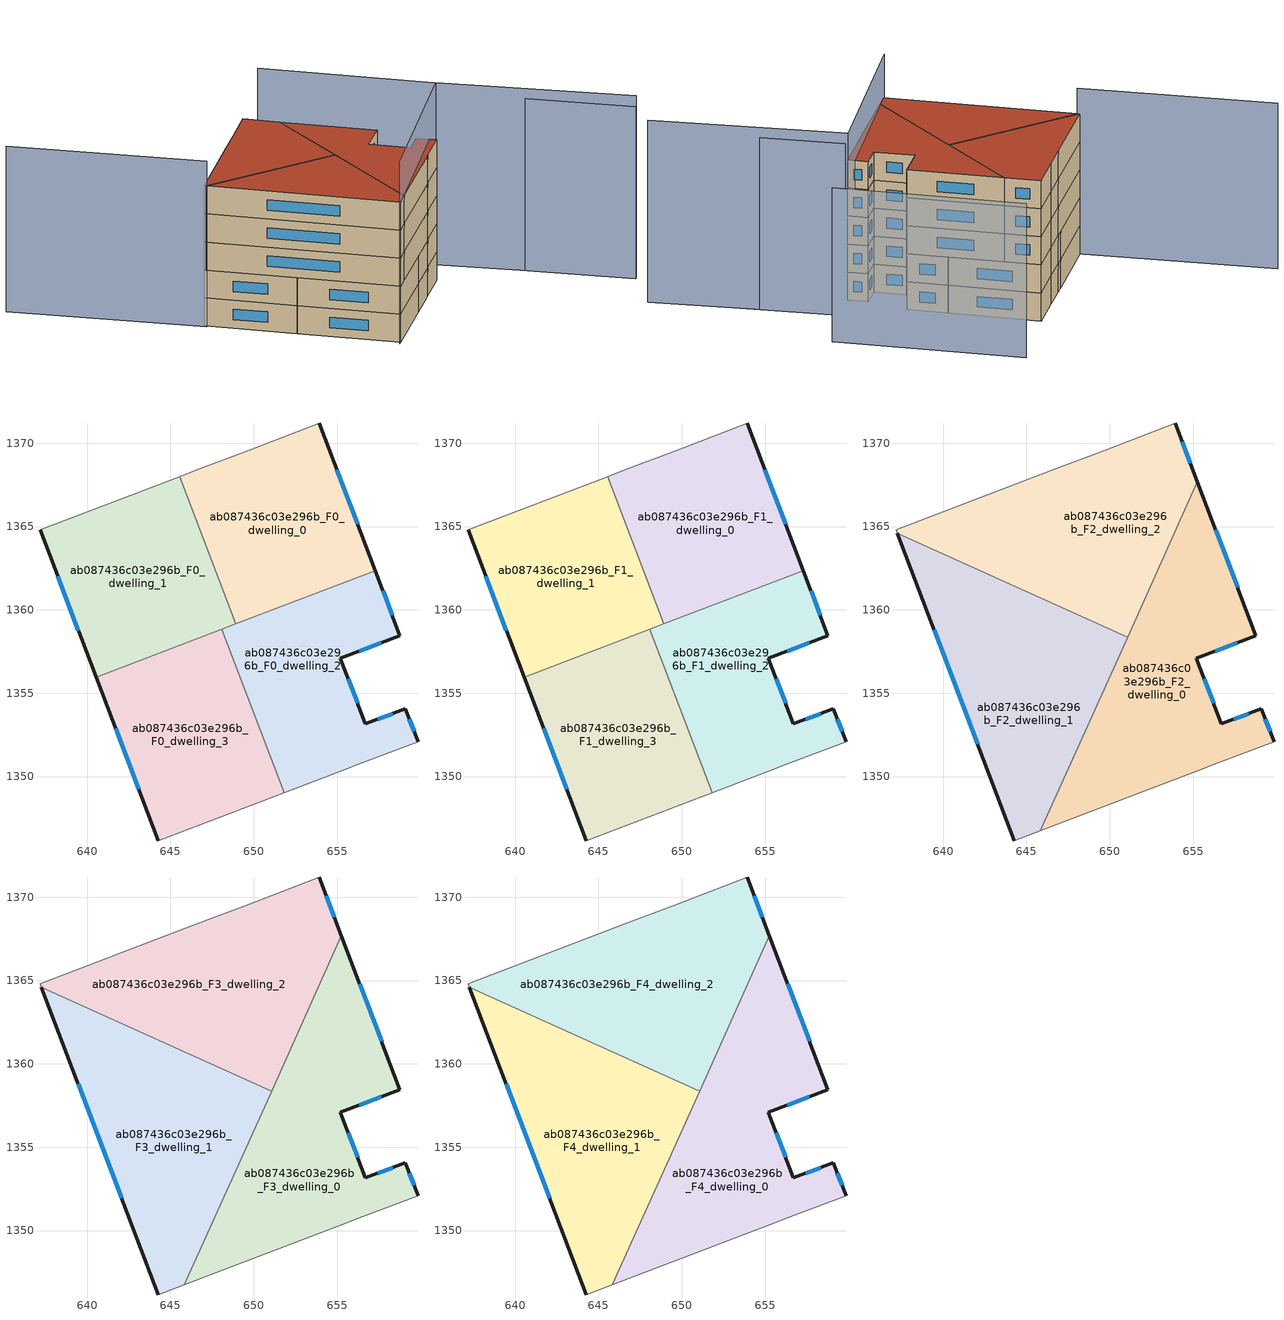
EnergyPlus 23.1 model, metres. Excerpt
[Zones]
ab087436c03e296b_F0_dwelling_0
 floor ground (EU_floor_Construction): 653.92,1371.19 657.29,1362.36 648.91,1359.17 645.55,1368 646.52,1368.37 649.73,1369.58 z0
 wall outside (EU_wall_Construction): 657.29,1362.36 653.92,1371.19 z0:3
 wall to ab087436c03e296b_F0_dwelling_1 (EU_wall_Construction): 645.55,1368 648.91,1359.17 z0:3
 wall adiabatic (EU_wall_Construction): 653.92,1371.19 649.73,1369.58 646.52,1368.37 645.55,1368 z0:3
 wall to ab087436c03e296b_F0_dwelling_2 (EU_wall_Construction): 648.91,1359.17 657.29,1362.36 z0:3
 window (EU_Window_Construction): 656.23,1365.12 654.98,1368.42 z0.94:2.06
ab087436c03e296b_F0_dwelling_1
 floor ground (EU_floor_Construction): 645.55,1368 648.91,1359.17 640.54,1355.97 637.17,1364.8 z0
 wall outside (EU_wall_Construction): 637.17,1364.8 640.54,1355.97 z0:3
 wall adiabatic (EU_wall_Construction): 645.55,1368 637.17,1364.8 z0:3
 wall to ab087436c03e296b_F0_dwelling_2 (EU_wall_Construction): 640.54,1355.97 648.08,1358.85 648.91,1359.16 z0:3
 window (EU_Window_Construction): 638.23,1362.03 639.48,1358.74 z0.94:2.06
ab087436c03e296b_F0_dwelling_2
 floor ground (EU_floor_Construction): 657.29,1362.36 658.77,1358.46 655.2,1357.09 656.69,1353.16 659.1,1354.07 659.85,1352.1 656.03,1350.64 655.68,1350.51 651.81,1349.04 648.08,1358.84 z0
 wall outside (EU_wall_Construction): 659.85,1352.1 659.1,1354.07 656.69,1353.16 655.2,1357.09 658.77,1358.46 657.29,1362.36 z0:3
 wall adiabatic (EU_wall_Construction): 651.81,1349.04 655.68,1350.51 656.03,1350.64 659.85,1352.1 z0:3
 wall to ab087436c03e296b_F0_dwelling_3 (EU_wall_Construction): 640.54,1355.97 648.08,1358.84 651.81,1349.04 z0:3
 window (EU_Window_Construction): 658.31,1359.68 657.75,1361.14 / 656.32,1357.52 657.65,1358.03 / 656.22,1354.39 655.67,1355.86 / 658.34,1353.78 657.45,1353.44 / 659.62,1352.72 659.33,1353.45 z0.94:2.06
ab087436c03e296b_F0_dwelling_3
 floor ground (EU_floor_Construction): 648.08,1358.84 651.81,1349.04 644.28,1346.16 640.54,1355.97 z0
 wall outside (EU_wall_Construction): 640.54,1355.97 644.28,1346.16 z0:3
 wall adiabatic (EU_wall_Construction): 644.28,1346.16 651.81,1349.04 z0:3
 window (EU_Window_Construction): 641.71,1352.9 643.1,1349.24 z0.94:2.06
ab087436c03e296b_F1_dwelling_0
 floor to ab087436c03e296b_F0_dwelling_0 (EU_floor_Construction): 653.92,1371.19 657.29,1362.36 648.91,1359.17 645.55,1368 646.52,1368.37 649.73,1369.58 z3
 wall outside (EU_wall_Construction): 657.29,1362.36 653.92,1371.19 z3:6
 wall to ab087436c03e296b_F1_dwelling_1 (EU_wall_Construction): 645.55,1368 648.91,1359.17 z3:6
 wall adiabatic (EU_wall_Construction): 653.92,1371.19 649.73,1369.58 646.52,1368.37 645.55,1368 z3:6
 wall to ab087436c03e296b_F1_dwelling_2 (EU_wall_Construction): 648.91,1359.17 657.29,1362.36 z3:6
 window (EU_Window_Construction): 656.23,1365.12 654.98,1368.42 z3.94:5.06
ab087436c03e296b_F1_dwelling_1
 floor to ab087436c03e296b_F0_dwelling_1 (EU_floor_Construction): 645.55,1368 648.91,1359.17 640.54,1355.97 637.17,1364.8 z3
 wall outside (EU_wall_Construction): 637.17,1364.8 640.54,1355.97 z3:6
 wall adiabatic (EU_wall_Construction): 645.55,1368 637.17,1364.8 z3:6
 wall to ab087436c03e296b_F1_dwelling_2 (EU_wall_Construction): 640.54,1355.97 648.08,1358.85 648.91,1359.16 z3:6
 window (EU_Window_Construction): 638.23,1362.03 639.48,1358.74 z3.94:5.06
ab087436c03e296b_F1_dwelling_2
 floor to ab087436c03e296b_F0_dwelling_2 (EU_floor_Construction): 657.29,1362.36 658.77,1358.46 655.2,1357.09 656.69,1353.16 659.1,1354.07 659.85,1352.1 656.03,1350.64 655.68,1350.51 651.81,1349.04 648.08,1358.84 z3
 wall outside (EU_wall_Construction): 659.85,1352.1 659.1,1354.07 656.69,1353.16 655.2,1357.09 658.77,1358.46 657.29,1362.36 z3:6
 wall adiabatic (EU_wall_Construction): 651.81,1349.04 655.68,1350.51 656.03,1350.64 659.85,1352.1 z3:6
 wall to ab087436c03e296b_F1_dwelling_3 (EU_wall_Construction): 640.54,1355.97 648.08,1358.84 651.81,1349.04 z3:6
 window (EU_Window_Construction): 658.31,1359.68 657.75,1361.14 / 656.32,1357.52 657.65,1358.03 / 656.22,1354.39 655.67,1355.86 / 658.34,1353.78 657.45,1353.44 / 659.62,1352.72 659.33,1353.45 z3.94:5.06
 ceiling adiabatic (EU_roof_Construction): 649.54,1355 651.94,1360.32 649.13,1359.25 651.06,1358.38 z6
ab087436c03e296b_F1_dwelling_3
 floor to ab087436c03e296b_F0_dwelling_3 (EU_floor_Construction): 648.08,1358.84 651.81,1349.04 644.28,1346.16 640.54,1355.97 z3
 wall outside (EU_wall_Construction): 640.54,1355.97 644.28,1346.16 z3:6
 wall adiabatic (EU_wall_Construction): 644.28,1346.16 651.81,1349.04 z3:6
 window (EU_Window_Construction): 641.71,1352.9 643.1,1349.24 z3.94:5.06
ab087436c03e296b_F2_dwelling_0
 floor to ab087436c03e296b_F1_dwelling_2 (EU_floor_Construction): 657.29,1362.36 658.77,1358.46 655.2,1357.09 656.69,1353.16 659.1,1354.07 659.85,1352.1 656.03,1350.64 655.68,1350.51 651.81,1349.04 649.54,1355 651.94,1360.32 z6
 floor to ab087436c03e296b_F1_dwelling_0 (EU_floor_Construction): 655.26,1367.69 657.29,1362.36 651.94,1360.32 z6
 floor to ab087436c03e296b_F1_dwelling_3 (EU_floor_Construction): 649.54,1355 651.81,1349.04 645.83,1346.76 z6
 wall outside (EU_wall_Construction): 659.85,1352.1 659.1,1354.07 656.69,1353.16 655.2,1357.09 658.77,1358.46 655.26,1367.69 z6:9
 wall adiabatic (EU_wall_Construction): 645.83,1346.76 655.68,1350.51 656.03,1350.64 659.85,1352.1 z6:9
 wall to ab087436c03e296b_F2_dwelling_1 (EU_wall_Construction): 651.06,1358.37 645.83,1346.76 z6:9
 wall to ab087436c03e296b_F2_dwelling_2 (EU_wall_Construction): 655.26,1367.69 651.06,1358.38 z6:9
 window (EU_Window_Construction): 658.34,1353.78 657.45,1353.44 / 659.62,1352.72 659.33,1353.45 / 657.67,1361.35 656.36,1364.8 / 656.32,1357.52 657.65,1358.03 / 656.22,1354.39 655.67,1355.86 z6.94:8.06
ab087436c03e296b_F2_dwelling_1
 floor to ab087436c03e296b_F1_dwelling_1 (EU_floor_Construction): 648.83,1359.38 648.91,1359.17 640.54,1355.97 637.25,1364.59 z6
 floor to ab087436c03e296b_F1_dwelling_3 (EU_floor_Construction): 648.08,1358.84 649.54,1355 645.83,1346.76 644.28,1346.16 640.54,1355.97 z6
 floor to ab087436c03e296b_F1_dwelling_0 (EU_floor_Construction): 649.13,1359.25 648.91,1359.17 648.83,1359.38 z6
 floor to ab087436c03e296b_F1_dwelling_2 (EU_floor_Construction): 651.06,1358.38 649.54,1355 648.08,1358.84 649.13,1359.25 z6
 wall outside (EU_wall_Construction): 637.25,1364.59 644.28,1346.16 z6:9
 wall to ab087436c03e296b_F2_dwelling_2 (EU_wall_Construction): 651.06,1358.38 637.25,1364.59 z6:9
 wall adiabatic (EU_wall_Construction): 644.28,1346.16 645.83,1346.76 z6:9
 window (EU_Window_Construction): 639.45,1358.81 642.07,1351.94 z6.94:8.06
ab087436c03e296b_F2_dwelling_2
 floor to ab087436c03e296b_F1_dwelling_0 (EU_floor_Construction): 653.92,1371.19 655.26,1367.69 651.94,1360.32 649.13,1359.25 648.83,1359.38 645.55,1368 646.52,1368.37 649.73,1369.58 z6
 floor to ab087436c03e296b_F1_dwelling_1 (EU_floor_Construction): 645.55,1368 648.83,1359.38 637.25,1364.59 637.17,1364.8 z6
 floor adiabatic (EU_floor_Construction): 651.94,1360.32 651.06,1358.38 649.13,1359.25 z6
 wall outside (EU_wall_Construction): 655.26,1367.69 653.92,1371.19 z6:9
 wall adiabatic (EU_wall_Construction): 653.92,1371.19 649.73,1369.58 646.52,1368.37 637.17,1364.8 637.25,1364.59 z6:9
 window (EU_Window_Construction): 654.84,1368.78 654.34,1370.09 z6.94:8.06
ab087436c03e296b_F3_dwelling_0
 floor to ab087436c03e296b_F2_dwelling_0 (EU_floor_Construction): 655.26,1367.69 658.77,1358.46 655.2,1357.09 656.69,1353.16 659.1,1354.07 659.85,1352.1 656.03,1350.64 655.68,1350.51 645.83,1346.76 z9
 wall outside (EU_wall_Construction): 659.85,1352.1 659.1,1354.07 656.69,1353.16 655.2,1357.09 658.77,1358.46 655.26,1367.69 z9:12
 wall adiabatic (EU_wall_Construction): 645.83,1346.76 655.68,1350.51 656.03,1350.64 659.85,1352.1 z9:12
 wall to ab087436c03e296b_F3_dwelling_1 (EU_wall_Construction): 651.06,1358.37 645.83,1346.76 z9:12
 wall to ab087436c03e296b_F3_dwelling_2 (EU_wall_Construction): 655.26,1367.69 651.06,1358.38 z9:12
 window (EU_Window_Construction): 658.34,1353.78 657.45,1353.44 / 659.62,1352.72 659.33,1353.45 / 657.67,1361.35 656.36,1364.8 / 656.32,1357.52 657.65,1358.03 / 656.22,1354.39 655.67,1355.86 z9.94:11.06
ab087436c03e296b_F3_dwelling_1
 floor to ab087436c03e296b_F2_dwelling_1 (EU_floor_Construction): 651.06,1358.38 645.83,1346.76 644.28,1346.16 637.25,1364.59 z9
 wall outside (EU_wall_Construction): 637.25,1364.59 644.28,1346.16 z9:12
 wall to ab087436c03e296b_F3_dwelling_2 (EU_wall_Construction): 651.06,1358.38 637.25,1364.59 z9:12
 wall adiabatic (EU_wall_Construction): 644.28,1346.16 645.83,1346.76 z9:12
 window (EU_Window_Construction): 639.45,1358.81 642.07,1351.94 z9.94:11.06
ab087436c03e296b_F3_dwelling_2
 floor to ab087436c03e296b_F2_dwelling_2 (EU_floor_Construction): 653.92,1371.19 655.26,1367.69 651.06,1358.38 637.25,1364.59 637.17,1364.8 646.52,1368.37 649.73,1369.58 z9
 wall outside (EU_wall_Construction): 655.26,1367.69 653.92,1371.19 z9:12
 wall adiabatic (EU_wall_Construction): 653.92,1371.19 649.73,1369.58 646.52,1368.37 637.17,1364.8 637.25,1364.59 z9:12
 window (EU_Window_Construction): 654.84,1368.78 654.34,1370.09 z9.94:11.06
ab087436c03e296b_F4_dwelling_0
 floor to ab087436c03e296b_F3_dwelling_0 (EU_floor_Construction): 655.26,1367.69 658.77,1358.46 655.2,1357.09 656.69,1353.16 659.1,1354.07 659.85,1352.1 656.03,1350.64 655.68,1350.51 645.83,1346.76 z12
 wall outside (EU_wall_Construction): 659.85,1352.1 659.1,1354.07 656.69,1353.16 655.2,1357.09 658.77,1358.46 655.26,1367.69 z12:15
 wall adiabatic (EU_wall_Construction): 645.83,1346.76 655.68,1350.51 656.03,1350.64 659.85,1352.1 z12:15
 wall to ab087436c03e296b_F4_dwelling_1 (EU_wall_Construction): 651.06,1358.37 645.83,1346.76 z12:15
 wall to ab087436c03e296b_F4_dwelling_2 (EU_wall_Construction): 655.26,1367.69 651.06,1358.38 z12:15
 window (EU_Window_Construction): 658.34,1353.78 657.45,1353.44 / 659.62,1352.72 659.33,1353.45 / 657.67,1361.35 656.36,1364.8 / 656.32,1357.52 657.65,1358.03 / 656.22,1354.39 655.67,1355.86 z12.94:14.06
 roof outside (EU_roof_Construction): 659.85,1352.1 659.1,1354.07 656.69,1353.16 655.2,1357.09 658.77,1358.46 655.26,1367.69 645.83,1346.76 655.68,1350.51 656.03,1350.64 z15
ab087436c03e296b_F4_dwelling_1
 floor to ab087436c03e296b_F3_dwelling_1 (EU_floor_Construction): 651.06,1358.38 645.83,1346.76 644.28,1346.16 637.25,1364.59 z12
 wall outside (EU_wall_Construction): 637.25,1364.59 644.28,1346.16 z12:15
 wall to ab087436c03e296b_F4_dwelling_2 (EU_wall_Construction): 651.06,1358.38 637.25,1364.59 z12:15
 wall adiabatic (EU_wall_Construction): 644.28,1346.16 645.83,1346.76 z12:15
 window (EU_Window_Construction): 639.45,1358.81 642.07,1351.94 z12.94:14.06
 roof outside (EU_roof_Construction): 645.83,1346.76 651.06,1358.38 637.25,1364.59 644.28,1346.16 z15
ab087436c03e296b_F4_dwelling_2
 floor to ab087436c03e296b_F3_dwelling_2 (EU_floor_Construction): 653.92,1371.19 655.26,1367.69 651.06,1358.38 637.25,1364.59 637.17,1364.8 646.52,1368.37 649.73,1369.58 z12
 wall outside (EU_wall_Construction): 655.26,1367.69 653.92,1371.19 z12:15
 wall adiabatic (EU_wall_Construction): 653.92,1371.19 649.73,1369.58 646.52,1368.37 637.17,1364.8 637.25,1364.59 z12:15
 window (EU_Window_Construction): 654.84,1368.78 654.34,1370.09 z12.94:14.06
 roof outside (EU_roof_Construction): 651.06,1358.38 655.26,1367.69 653.92,1371.19 649.73,1369.58 646.52,1368.37 637.17,1364.8 637.25,1364.59 z15
shading: 643.86,1345.98 663.15,1354.37 / 663.15,1354.37 671.17,1335.92 z0:19.5; 670.97,1335.84 663.41,1354.19 z0:18.4; 669.84,1356.86 662.83,1375.24 z0:16.5; 637.2,1364.49 629.56,1383.27 z0:17.7
[Building]
EU S2 Campaign: North Axis=0; Terrain=City; Solar Distribution=FullExterior
[Site:Location]
Vienna: Latitude=48; Longitude=16.5; Time Zone=1; Elevation=183
[SizingPeriod:WeatherFileDays]
AnnualSizingPeriod: Begin Month=1; Begin Day of Month=1; End Month=12; End Day of Month=31; Day of Week for Start Day=Monday; Use Weather File Daylight Saving Period=No; Use Weather File Rain and Snow Indicators=No
[MATERIAL]
EU_InternalMass_Material: Roughness=MediumRough; Thickness=0.1; Conductivity=1; Density=1800; Specific Heat=900; Thermal Absorptance=0.9; Solar Absorptance=0.7; Visible Absorptance=0.7
[MATERIAL:NOMASS] Roughness=MediumRough; Thermal Absorptance=0.9; Solar Absorptance=0.7; Visible Absorptance=0.7
Name | Thermal Resistance
EU_wall_NoMass | 0.914258
EU_roof_NoMass | 0.954009
EU_floor_NoMass | 1.09711
[WINDOWMATERIAL:SIMPLEGLAZINGSYSTEM]
EU_Window_SimpleGlazing: UFactor=2.09642; Solar Heat Gain Coefficient=0.65; Visible Transmittance=0.65
[CONSTRUCTION]
EU_wall_Construction: EU_wall_NoMass
EU_roof_Construction: EU_roof_NoMass
EU_floor_Construction: EU_floor_NoMass
EU_Window_Construction: EU_Window_SimpleGlazing
EU_InternalMass_Construction: EU_InternalMass_Material
[ZONE] Type=1; Multiplier=1; Ceiling Height=autocalculate; Floor Area=autocalculate; Part of Total Floor Area=Yes
Name | Volume
ab087436c03e296b_F0_dwelling_0; ab087436c03e296b_F1_dwelling_0 | 254.028
ab087436c03e296b_F2_dwelling_0; ab087436c03e296b_F3_dwelling_0; ab087436c03e296b_F4_dwelling_0 | 338.736
ab087436c03e296b_F0_dwelling_1; ab087436c03e296b_F1_dwelling_1 | 254.049
ab087436c03e296b_F2_dwelling_1; ab087436c03e296b_F3_dwelling_1; ab087436c03e296b_F4_dwelling_1 | 338.747
ab087436c03e296b_F0_dwelling_2; ab087436c03e296b_F1_dwelling_2 | 254.05
ab087436c03e296b_F2_dwelling_2; ab087436c03e296b_F3_dwelling_2; ab087436c03e296b_F4_dwelling_2 | 338.698
ab087436c03e296b_F0_dwelling_3; ab087436c03e296b_F1_dwelling_3 | 254.043
[INTERNALMASS] Construction=EU_InternalMass_Construction
Name | Zone or ZoneList | Surface Area
ab087436c03e296b_F0_dwelling_0_EU_InternalMass | ab087436c03e296b_F0_dwelling_0 | 84.6758
ab087436c03e296b_F0_dwelling_1_EU_InternalMass | ab087436c03e296b_F0_dwelling_1 | 84.6833
ab087436c03e296b_F0_dwelling_2_EU_InternalMass | ab087436c03e296b_F0_dwelling_2 | 84.6865
ab087436c03e296b_F0_dwelling_3_EU_InternalMass | ab087436c03e296b_F0_dwelling_3 | 84.6805
ab087436c03e296b_F1_dwelling_0_EU_InternalMass | ab087436c03e296b_F1_dwelling_0 | 84.6758
ab087436c03e296b_F1_dwelling_1_EU_InternalMass | ab087436c03e296b_F1_dwelling_1 | 84.6833
ab087436c03e296b_F1_dwelling_2_EU_InternalMass | ab087436c03e296b_F1_dwelling_2 | 84.6865
ab087436c03e296b_F1_dwelling_3_EU_InternalMass | ab087436c03e296b_F1_dwelling_3 | 84.6805
ab087436c03e296b_F2_dwelling_0_EU_InternalMass | ab087436c03e296b_F2_dwelling_0 | 112.912
ab087436c03e296b_F2_dwelling_1_EU_InternalMass | ab087436c03e296b_F2_dwelling_1 | 112.914
ab087436c03e296b_F2_dwelling_2_EU_InternalMass | ab087436c03e296b_F2_dwelling_2 | 112.899
ab087436c03e296b_F3_dwelling_0_EU_InternalMass | ab087436c03e296b_F3_dwelling_0 | 112.912
ab087436c03e296b_F3_dwelling_1_EU_InternalMass | ab087436c03e296b_F3_dwelling_1 | 112.914
ab087436c03e296b_F3_dwelling_2_EU_InternalMass | ab087436c03e296b_F3_dwelling_2 | 112.899
ab087436c03e296b_F4_dwelling_0_EU_InternalMass | ab087436c03e296b_F4_dwelling_0 | 112.912
ab087436c03e296b_F4_dwelling_1_EU_InternalMass | ab087436c03e296b_F4_dwelling_1 | 112.914
ab087436c03e296b_F4_dwelling_2_EU_InternalMass | ab087436c03e296b_F4_dwelling_2 | 112.899
[OTHEREQUIPMENT] Fuel Type=Electricity; Design Level Calculation Method=Watts/Area; Power per Zone Floor Area=1; Fraction Latent=0; Fraction Radiant=0; Fraction Lost=0; Carbon Dioxide Generation Rate=0; EndUse Subcategory=EU_Step8_InternalGains
Name | Zone or ZoneList or Space or SpaceList | Schedule
EU_Step8_InternalGain_ab087436c03e296b_F0_dwelling_0_f000 | ab087436c03e296b_F0_dwelling_0 | EU_Step8_GainSchedule_ab087436c03e296b_F0_dwelling_0_f000
EU_Step8_InternalGain_ab087436c03e296b_F0_dwelling_1_f000 | ab087436c03e296b_F0_dwelling_1 | EU_Step8_GainSchedule_ab087436c03e296b_F0_dwelling_1_f000
EU_Step8_InternalGain_ab087436c03e296b_F0_dwelling_2_f000 | ab087436c03e296b_F0_dwelling_2 | EU_Step8_GainSchedule_ab087436c03e296b_F0_dwelling_2_f000
EU_Step8_InternalGain_ab087436c03e296b_F0_dwelling_3_f000 | ab087436c03e296b_F0_dwelling_3 | EU_Step8_GainSchedule_ab087436c03e296b_F0_dwelling_3_f000
EU_Step8_InternalGain_ab087436c03e296b_F1_dwelling_0_f000 | ab087436c03e296b_F1_dwelling_0 | EU_Step8_GainSchedule_ab087436c03e296b_F1_dwelling_0_f000
EU_Step8_InternalGain_ab087436c03e296b_F1_dwelling_1_f000 | ab087436c03e296b_F1_dwelling_1 | EU_Step8_GainSchedule_ab087436c03e296b_F1_dwelling_1_f000
EU_Step8_InternalGain_ab087436c03e296b_F1_dwelling_2_f000 | ab087436c03e296b_F1_dwelling_2 | EU_Step8_GainSchedule_ab087436c03e296b_F1_dwelling_2_f000
EU_Step8_InternalGain_ab087436c03e296b_F1_dwelling_3_f000 | ab087436c03e296b_F1_dwelling_3 | EU_Step8_GainSchedule_ab087436c03e296b_F1_dwelling_3_f000
EU_Step8_InternalGain_ab087436c03e296b_F2_dwelling_0_f000 | ab087436c03e296b_F2_dwelling_0 | EU_Step8_GainSchedule_ab087436c03e296b_F2_dwelling_0_f000
EU_Step8_InternalGain_ab087436c03e296b_F2_dwelling_1_f000 | ab087436c03e296b_F2_dwelling_1 | EU_Step8_GainSchedule_ab087436c03e296b_F2_dwelling_1_f000
EU_Step8_InternalGain_ab087436c03e296b_F2_dwelling_2_f000 | ab087436c03e296b_F2_dwelling_2 | EU_Step8_GainSchedule_ab087436c03e296b_F2_dwelling_2_f000
EU_Step8_InternalGain_ab087436c03e296b_F3_dwelling_0_f000 | ab087436c03e296b_F3_dwelling_0 | EU_Step8_GainSchedule_ab087436c03e296b_F3_dwelling_0_f000
EU_Step8_InternalGain_ab087436c03e296b_F3_dwelling_1_f000 | ab087436c03e296b_F3_dwelling_1 | EU_Step8_GainSchedule_ab087436c03e296b_F3_dwelling_1_f000
EU_Step8_InternalGain_ab087436c03e296b_F3_dwelling_2_f000 | ab087436c03e296b_F3_dwelling_2 | EU_Step8_GainSchedule_ab087436c03e296b_F3_dwelling_2_f000
EU_Step8_InternalGain_ab087436c03e296b_F4_dwelling_0_f000 | ab087436c03e296b_F4_dwelling_0 | EU_Step8_GainSchedule_ab087436c03e296b_F4_dwelling_0_f000
EU_Step8_InternalGain_ab087436c03e296b_F4_dwelling_1_f000 | ab087436c03e296b_F4_dwelling_1 | EU_Step8_GainSchedule_ab087436c03e296b_F4_dwelling_1_f000
EU_Step8_InternalGain_ab087436c03e296b_F4_dwelling_2_f000 | ab087436c03e296b_F4_dwelling_2 | EU_Step8_GainSchedule_ab087436c03e296b_F4_dwelling_2_f000
[ZONEVENTILATION:DESIGNFLOWRATE] Schedule=EU_AlwaysOn; Design Flow Rate Calculation Method=AirChanges/Hour; Air Changes per Hour=0.546891; Ventilation Type=Natural; Fan Pressure Rise=0; Fan Total Efficiency=1; Constant Term Coefficient=1; Temperature Term Coefficient=0; Velocity Term Coefficient=0; Velocity Squared Term Coefficient=0; Minimum Indoor Temperature=-100; Maximum Indoor Temperature=100; Delta Temperature=-100; Minimum Outdoor Temperature=-100; Maximum Outdoor Temperature=100; Maximum Wind Speed=40
Name | Zone or ZoneList or Space or SpaceList
EU_ConstantAir_ab087436c03e296b_F0_dwelling_0 | ab087436c03e296b_F0_dwelling_0
EU_ConstantAir_ab087436c03e296b_F0_dwelling_1 | ab087436c03e296b_F0_dwelling_1
EU_ConstantAir_ab087436c03e296b_F0_dwelling_2 | ab087436c03e296b_F0_dwelling_2
EU_ConstantAir_ab087436c03e296b_F0_dwelling_3 | ab087436c03e296b_F0_dwelling_3
EU_ConstantAir_ab087436c03e296b_F1_dwelling_0 | ab087436c03e296b_F1_dwelling_0
EU_ConstantAir_ab087436c03e296b_F1_dwelling_1 | ab087436c03e296b_F1_dwelling_1
EU_ConstantAir_ab087436c03e296b_F1_dwelling_2 | ab087436c03e296b_F1_dwelling_2
EU_ConstantAir_ab087436c03e296b_F1_dwelling_3 | ab087436c03e296b_F1_dwelling_3
EU_ConstantAir_ab087436c03e296b_F2_dwelling_0 | ab087436c03e296b_F2_dwelling_0
EU_ConstantAir_ab087436c03e296b_F2_dwelling_1 | ab087436c03e296b_F2_dwelling_1
EU_ConstantAir_ab087436c03e296b_F2_dwelling_2 | ab087436c03e296b_F2_dwelling_2
EU_ConstantAir_ab087436c03e296b_F3_dwelling_0 | ab087436c03e296b_F3_dwelling_0
EU_ConstantAir_ab087436c03e296b_F3_dwelling_1 | ab087436c03e296b_F3_dwelling_1
EU_ConstantAir_ab087436c03e296b_F3_dwelling_2 | ab087436c03e296b_F3_dwelling_2
EU_ConstantAir_ab087436c03e296b_F4_dwelling_0 | ab087436c03e296b_F4_dwelling_0
EU_ConstantAir_ab087436c03e296b_F4_dwelling_1 | ab087436c03e296b_F4_dwelling_1
EU_ConstantAir_ab087436c03e296b_F4_dwelling_2 | ab087436c03e296b_F4_dwelling_2
[HVACTEMPLATE:THERMOSTAT] Constant Heating Setpoint=20; Constant Cooling Setpoint=50
EU_HeatOnly_ab087436c03e296b_F0_dwelling_0; EU_HeatOnly_ab087436c03e296b_F0_dwelling_1; EU_HeatOnly_ab087436c03e296b_F0_dwelling_2; EU_HeatOnly_ab087436c03e296b_F0_dwelling_3; EU_HeatOnly_ab087436c03e296b_F1_dwelling_0; EU_HeatOnly_ab087436c03e296b_F1_dwelling_1; EU_HeatOnly_ab087436c03e296b_F1_dwelling_2; EU_HeatOnly_ab087436c03e296b_F1_dwelling_3; EU_HeatOnly_ab087436c03e296b_F2_dwelling_0; EU_HeatOnly_ab087436c03e296b_F2_dwelling_1; EU_HeatOnly_ab087436c03e296b_F2_dwelling_2; EU_HeatOnly_ab087436c03e296b_F3_dwelling_0; EU_HeatOnly_ab087436c03e296b_F3_dwelling_1; EU_HeatOnly_ab087436c03e296b_F3_dwelling_2; EU_HeatOnly_ab087436c03e296b_F4_dwelling_0; EU_HeatOnly_ab087436c03e296b_F4_dwelling_1; EU_HeatOnly_ab087436c03e296b_F4_dwelling_2
[HVACTEMPLATE:ZONE:IDEALLOADSAIRSYSTEM] System Availability Schedule=EU_AlwaysOn; Maximum Heating Supply Air Temperature=50; Minimum Cooling Supply Air Temperature=13; Maximum Heating Supply Air Humidity Ratio=0.0156; Minimum Cooling Supply Air Humidity Ratio=0.0077; Heating Limit=NoLimit; Cooling Limit=NoLimit; Heating Availability Schedule=EU_AlwaysOn; Cooling Availability Schedule=EU_CoolingOff; Dehumidification Control Type=ConstantSensibleHeatRatio; Cooling Sensible Heat Ratio=0.7; Dehumidification Setpoint=60; Humidification Control Type=None; Humidification Setpoint=30; Outdoor Air Method=None; Outdoor Air Flow Rate per Person=0.00944; Outdoor Air Flow Rate per Zone Floor Area=0; Outdoor Air Flow Rate per Zone=0; Demand Controlled Ventilation Type=None; Outdoor Air Economizer Type=NoEconomizer; Heat Recovery Type=None; Sensible Heat Recovery Effectiveness=0.7; Latent Heat Recovery Effectiveness=0.65
Name | Template Thermostat
ab087436c03e296b_F0_dwelling_0 | EU_HeatOnly_ab087436c03e296b_F0_dwelling_0
ab087436c03e296b_F0_dwelling_1 | EU_HeatOnly_ab087436c03e296b_F0_dwelling_1
ab087436c03e296b_F0_dwelling_2 | EU_HeatOnly_ab087436c03e296b_F0_dwelling_2
ab087436c03e296b_F0_dwelling_3 | EU_HeatOnly_ab087436c03e296b_F0_dwelling_3
ab087436c03e296b_F1_dwelling_0 | EU_HeatOnly_ab087436c03e296b_F1_dwelling_0
ab087436c03e296b_F1_dwelling_1 | EU_HeatOnly_ab087436c03e296b_F1_dwelling_1
ab087436c03e296b_F1_dwelling_2 | EU_HeatOnly_ab087436c03e296b_F1_dwelling_2
ab087436c03e296b_F1_dwelling_3 | EU_HeatOnly_ab087436c03e296b_F1_dwelling_3
ab087436c03e296b_F2_dwelling_0 | EU_HeatOnly_ab087436c03e296b_F2_dwelling_0
ab087436c03e296b_F2_dwelling_1 | EU_HeatOnly_ab087436c03e296b_F2_dwelling_1
ab087436c03e296b_F2_dwelling_2 | EU_HeatOnly_ab087436c03e296b_F2_dwelling_2
ab087436c03e296b_F3_dwelling_0 | EU_HeatOnly_ab087436c03e296b_F3_dwelling_0
ab087436c03e296b_F3_dwelling_1 | EU_HeatOnly_ab087436c03e296b_F3_dwelling_1
ab087436c03e296b_F3_dwelling_2 | EU_HeatOnly_ab087436c03e296b_F3_dwelling_2
ab087436c03e296b_F4_dwelling_0 | EU_HeatOnly_ab087436c03e296b_F4_dwelling_0
ab087436c03e296b_F4_dwelling_1 | EU_HeatOnly_ab087436c03e296b_F4_dwelling_1
ab087436c03e296b_F4_dwelling_2 | EU_HeatOnly_ab087436c03e296b_F4_dwelling_2
[SIZING:ZONE] Zone Cooling Design Supply Air Temperature Input Method=SupplyAirTemperature; Zone Cooling Design Supply Air Temperature=13; Zone Heating Design Supply Air Temperature Input Method=SupplyAirTemperature; Zone Heating Design Supply Air Temperature=50; Zone Cooling Design Supply Air Humidity Ratio=0.008; Zone Heating Design Supply Air Humidity Ratio=0.008; Cooling Design Air Flow Method=DesignDay; Cooling Design Air Flow Rate=0; Cooling Minimum Air Flow per Zone Floor Area=0.000762; Cooling Minimum Air Flow=0; Cooling Minimum Air Flow Fraction=0.2; Heating Design Air Flow Method=DesignDay; Heating Design Air Flow Rate=0; Heating Maximum Air Flow per Zone Floor Area=0.002032; Heating Maximum Air Flow=0.141576; Heating Maximum Air Flow Fraction=0.3; Account for Dedicated Outdoor Air System=No; Dedicated Outdoor Air System Control Strategy=NeutralSupplyAir; Dedicated Outdoor Air Low Setpoint Temperature for Design=autosize; Dedicated Outdoor Air High Setpoint Temperature for Design=autosize; Zone Load Sizing Method=Sensible Load Only No Latent Load; Zone Latent Cooling Design Supply Air Humidity Ratio Input Method=HumidityRatioDifference; Zone Cooling Design Supply Air Humidity Ratio Difference=0.005; Zone Latent Heating Design Supply Air Humidity Ratio Input Method=HumidityRatioDifference; Zone Humidification Design Supply Air Humidity Ratio Difference=0.005
ab087436c03e296b_F0_dwelling_0; ab087436c03e296b_F0_dwelling_1; ab087436c03e296b_F0_dwelling_2; ab087436c03e296b_F0_dwelling_3; ab087436c03e296b_F1_dwelling_0; ab087436c03e296b_F1_dwelling_1; ab087436c03e296b_F1_dwelling_2; ab087436c03e296b_F1_dwelling_3; ab087436c03e296b_F2_dwelling_0; ab087436c03e296b_F2_dwelling_1; ab087436c03e296b_F2_dwelling_2; ab087436c03e296b_F3_dwelling_0; ab087436c03e296b_F3_dwelling_1; ab087436c03e296b_F3_dwelling_2; ab087436c03e296b_F4_dwelling_0; ab087436c03e296b_F4_dwelling_1; ab087436c03e296b_F4_dwelling_2
[SCHEDULE:CONSTANT]
Name | Hourly Value
EU_AlwaysOn | 1
EU_CoolingOff | 0
[SCHEDULE:FILE] Column Number=1; Rows to Skip at Top=0; Number of Hours of Data=8760; Column Separator=Comma; Interpolate to Timestep=No; Minutes per Item=60; Adjust Schedule for Daylight Savings=Yes
Name | File
EU_Step8_GainSchedule_ab087436c03e296b_F0_dwelling_0_f000 | ../../schedules/ab087436c03e296b/ab087436c03e296b_F0_dwelling_0_f000_gain.csv
EU_Step8_GainSchedule_ab087436c03e296b_F0_dwelling_1_f000 | ../../schedules/ab087436c03e296b/ab087436c03e296b_F0_dwelling_1_f000_gain.csv
EU_Step8_GainSchedule_ab087436c03e296b_F0_dwelling_2_f000 | ../../schedules/ab087436c03e296b/ab087436c03e296b_F0_dwelling_2_f000_gain.csv
EU_Step8_GainSchedule_ab087436c03e296b_F0_dwelling_3_f000 | ../../schedules/ab087436c03e296b/ab087436c03e296b_F0_dwelling_3_f000_gain.csv
EU_Step8_GainSchedule_ab087436c03e296b_F1_dwelling_0_f000 | ../../schedules/ab087436c03e296b/ab087436c03e296b_F1_dwelling_0_f000_gain.csv
EU_Step8_GainSchedule_ab087436c03e296b_F1_dwelling_1_f000 | ../../schedules/ab087436c03e296b/ab087436c03e296b_F1_dwelling_1_f000_gain.csv
EU_Step8_GainSchedule_ab087436c03e296b_F1_dwelling_2_f000 | ../../schedules/ab087436c03e296b/ab087436c03e296b_F1_dwelling_2_f000_gain.csv
EU_Step8_GainSchedule_ab087436c03e296b_F1_dwelling_3_f000 | ../../schedules/ab087436c03e296b/ab087436c03e296b_F1_dwelling_3_f000_gain.csv
EU_Step8_GainSchedule_ab087436c03e296b_F2_dwelling_0_f000 | ../../schedules/ab087436c03e296b/ab087436c03e296b_F2_dwelling_0_f000_gain.csv
EU_Step8_GainSchedule_ab087436c03e296b_F2_dwelling_1_f000 | ../../schedules/ab087436c03e296b/ab087436c03e296b_F2_dwelling_1_f000_gain.csv
EU_Step8_GainSchedule_ab087436c03e296b_F2_dwelling_2_f000 | ../../schedules/ab087436c03e296b/ab087436c03e296b_F2_dwelling_2_f000_gain.csv
EU_Step8_GainSchedule_ab087436c03e296b_F3_dwelling_0_f000 | ../../schedules/ab087436c03e296b/ab087436c03e296b_F3_dwelling_0_f000_gain.csv
EU_Step8_GainSchedule_ab087436c03e296b_F3_dwelling_1_f000 | ../../schedules/ab087436c03e296b/ab087436c03e296b_F3_dwelling_1_f000_gain.csv
EU_Step8_GainSchedule_ab087436c03e296b_F3_dwelling_2_f000 | ../../schedules/ab087436c03e296b/ab087436c03e296b_F3_dwelling_2_f000_gain.csv
EU_Step8_GainSchedule_ab087436c03e296b_F4_dwelling_0_f000 | ../../schedules/ab087436c03e296b/ab087436c03e296b_F4_dwelling_0_f000_gain.csv
EU_Step8_GainSchedule_ab087436c03e296b_F4_dwelling_1_f000 | ../../schedules/ab087436c03e296b/ab087436c03e296b_F4_dwelling_1_f000_gain.csv
EU_Step8_GainSchedule_ab087436c03e296b_F4_dwelling_2_f000 | ../../schedules/ab087436c03e296b/ab087436c03e296b_F4_dwelling_2_f000_gain.csv
